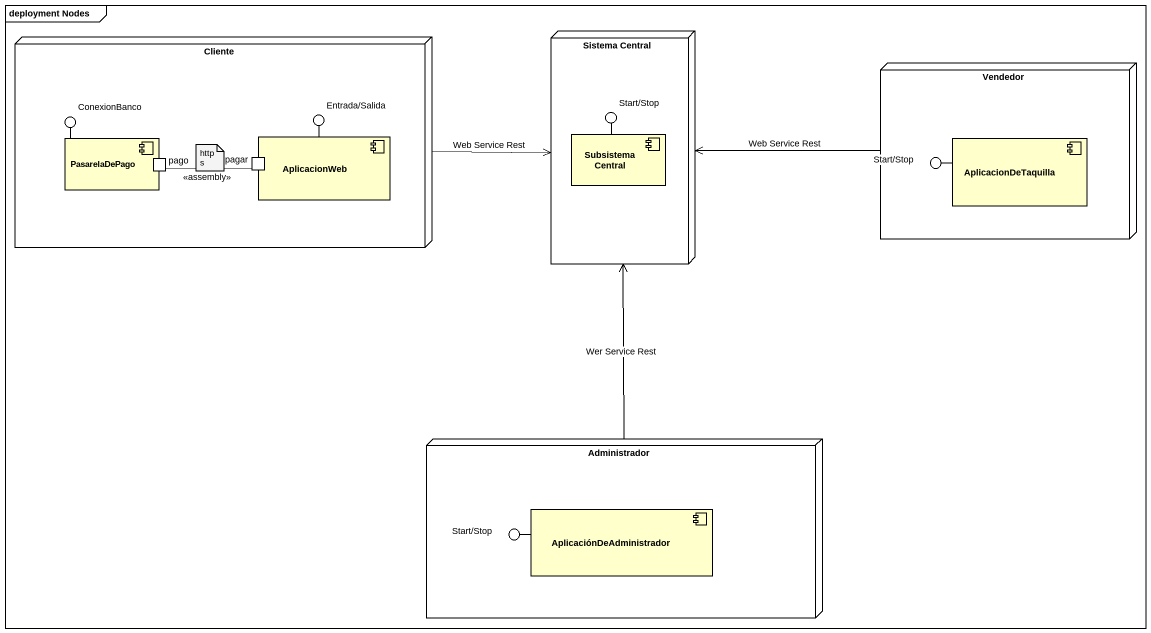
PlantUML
@startuml
mainframe deployment Nodes
node Cliente {
  component PasarelaDePago {
    port pago
  }
  component AplicacionWeb {
    port pagar
  }
}
node "Sistema Central" as Sistema_Central {
  component "Subsistema Central" as Subsistema_Central
}
node Vendedor {
  component AplicacionDeTaquilla
}
() ConexionBanco
() "Entrada/Salida" as Entrada_Salida
() "Start/Stop" as Start_Stop
() "Start/Stop" as Start_Stop_2
node Administrador {
  component AplicaciónDeAdministrador
}
() "Start/Stop" as Start_Stop_3
PasarelaDePago -up- ConexionBanco
AplicacionWeb -up- Entrada_Salida
Subsistema_Central -up- Start_Stop
AplicacionDeTaquilla -left- Start_Stop_2
AplicaciónDeAdministrador -left- Start_Stop_3
Cliente -right-> Sistema_Central : Web Service Rest
Vendedor -left-> Sistema_Central : Web Service Rest
pagar -left- pago : <<assembly>>
Administrador -up-> Sistema_Central : Wer Service Rest
note as N1
  https
end note
@enduml
